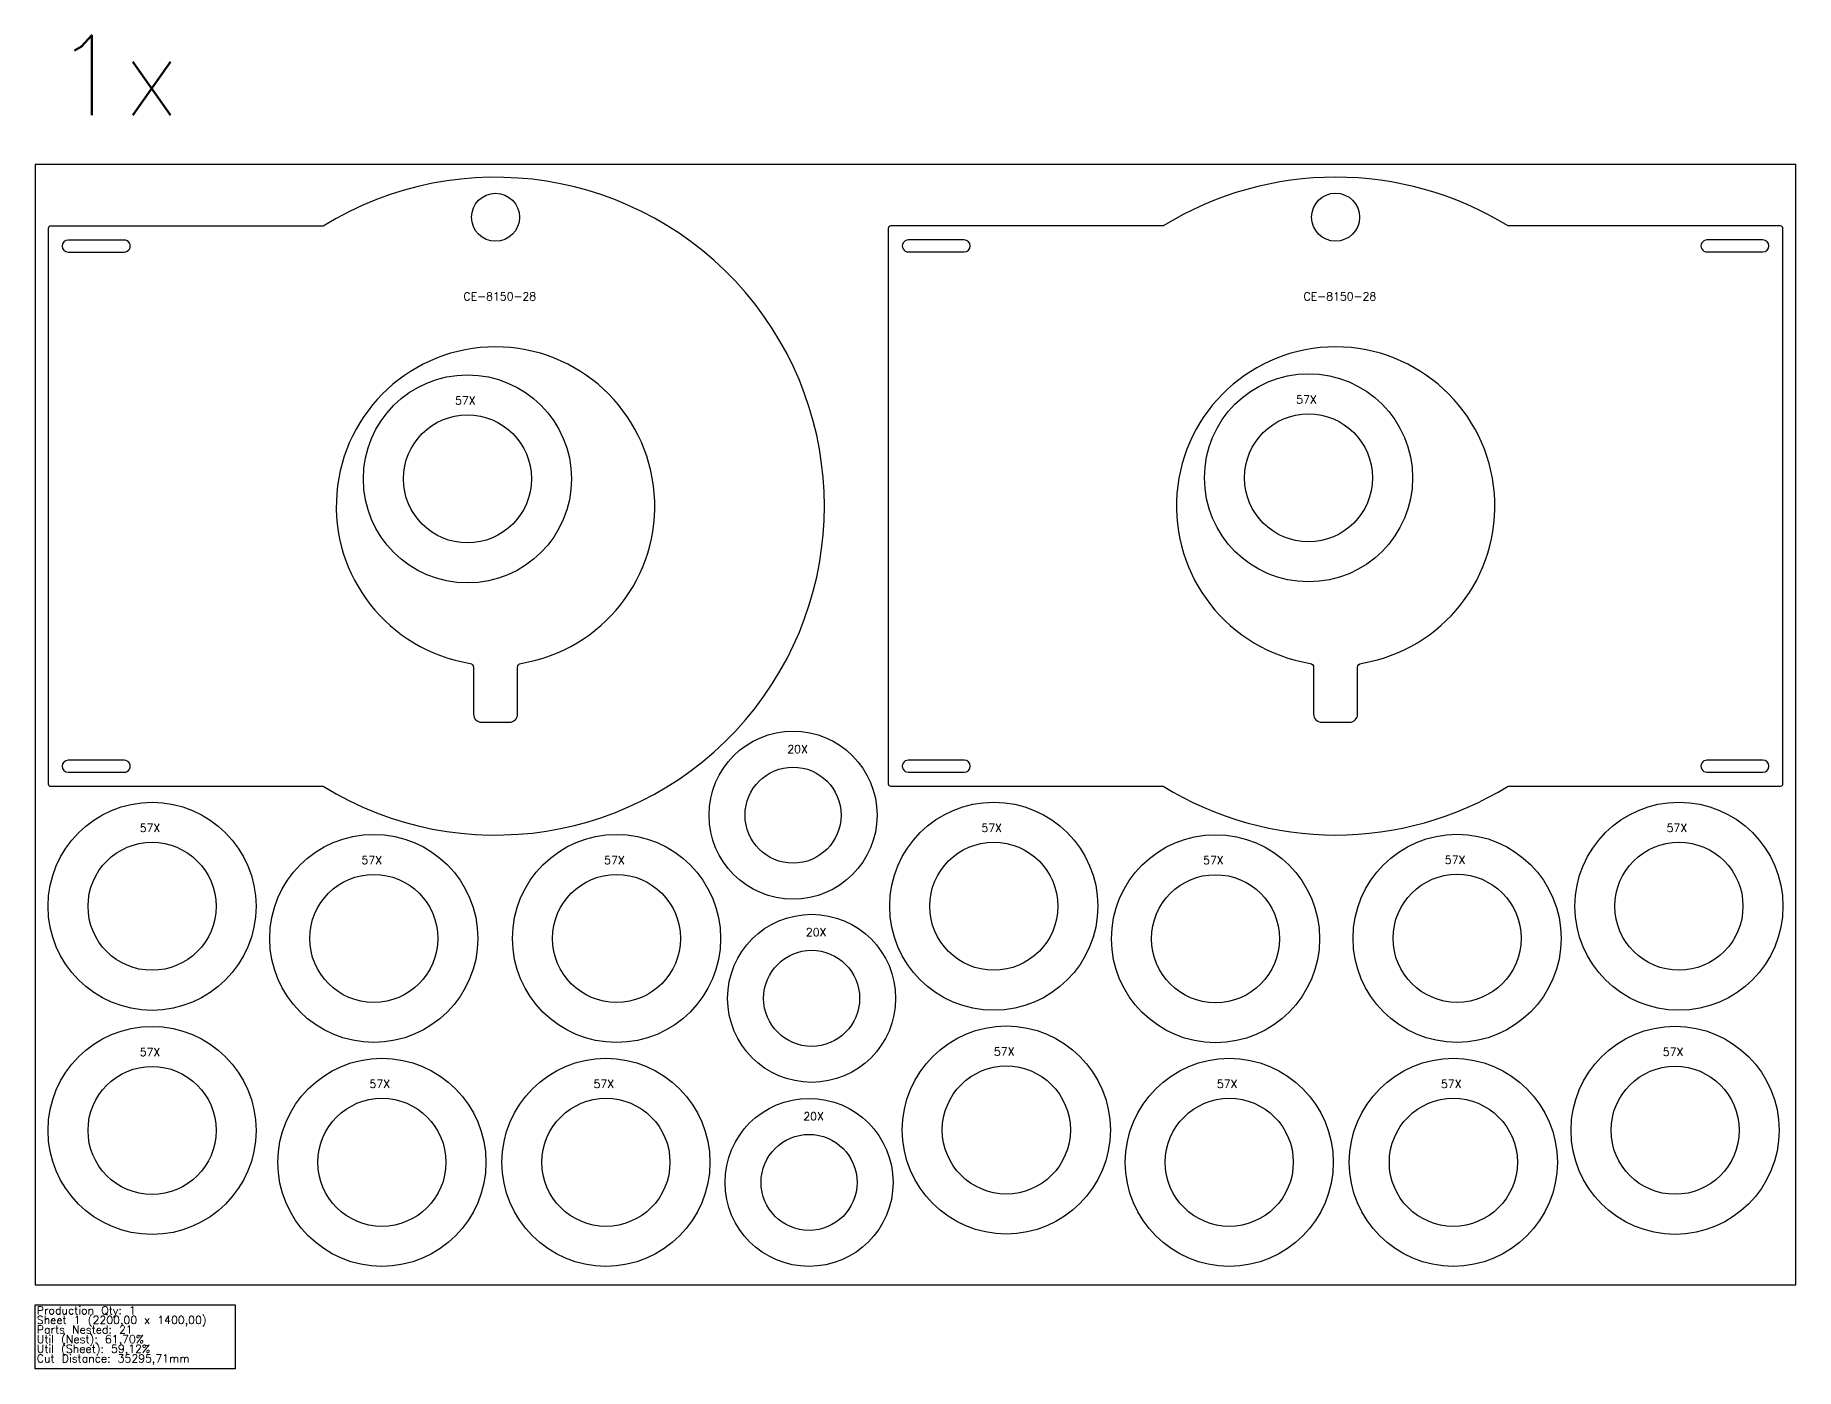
# Model space of a CAD drawing. Header units: millimetres. Extents: x 0 to 8601, y -105 to 2364.
# Drawn here: x 0 to 2200, y -105 to 1561 of the extents above; entities that cross this region are included whole.
import ezdxf

# ---------------------------------------------------------------- set-up
doc = ezdxf.new("R2010")
doc.units = ezdxf.units.MM
for name, color, linetype in [('--NestedParts--', 7, 'Continuous'), ('sheet', 24, 'Continuous'), ('Stats', 7, 'Continuous'), ('Texto', 7, 'Continuous')]:
    doc.layers.add(name, color=color, linetype=linetype)
doc.styles.get("Standard").update_dxf_attribs({"font": 'txt.shx'})

msp = doc.modelspace()

# ---------------------------------------------------------------- linework, layer by layer
at = {"layer": '--NestedParts--', "color": 7}
for points in [[(359.7, 1322.9), (19.2, 1322.9, 0.414214), (16.2, 1319.9), (16.2, 625.9, 0.414214), (19.2, 622.9), (359.7, 622.9, 1.789872)], [(1069, 1323, 0.414214), (1066, 1320), (1066, 626, 0.414214), (1069, 623), (1409.5, 623, 0.283121), (1840.5, 623), (2181, 623, 0.414214), (2184, 626), (2184, 1320, 0.414214), (2181, 1323), (1840.5, 1323, 0.283121), (1409.5, 1323)], [(111.2, 1290.4, 1.000004), (111.2, 1305.4), (41.2, 1305.4, 0.999996), (41.2, 1290.4)], [(1161, 1290.5, 0.999999), (1161, 1305.5), (1091, 1305.5, 1.000001), (1091, 1290.5)], [(2089, 1290.5), (2159, 1290.5, 0.999999), (2159, 1305.5), (2089, 1305.5, 1.000001)], [(543.5, 776.5, -0.368092), (547.7, 771.5), (547.7, 712.9, 0.414214), (557.7, 702.9), (592.7, 702.9, 0.414214), (602.7, 712.9), (602.7, 771.5, -0.368092), (606.9, 776.5, 12.473677)], [(1593.3, 776.5, -0.368092), (1597.5, 771.6), (1597.5, 713, 0.414214), (1607.5, 703), (1642.5, 703, 0.414214), (1652.5, 713), (1652.5, 771.6, -0.368092), (1656.7, 776.5, 12.473677)], [(111.2, 655.4), (41.2, 655.4, 0.999996), (41.2, 640.4), (111.2, 640.4, 1.000004)], [(1161, 655.5), (1091, 655.5, 1.000001), (1091, 640.5), (1161, 640.5, 0.999999)], [(2089, 655.5, 1.000001), (2089, 640.5), (2159, 640.5, 0.999999), (2159, 655.5)]]:
    msp.add_lwpolyline(points, format="xyb", close=True, dxfattribs=at)
for centre, radius in [((1625, 1334), 30), ((575.2, 1333.9), 30), ((540.1, 1007), 130), ((1591.1, 1008.3), 130), ((540.1, 1007), 80), ((1591.1, 1008.3), 80), ((146, 472.9), 130), ((1197.8, 473), 130), ((2054, 473), 130), ((146, 472.9), 80), ((423.1, 432.8), 130), ((726.4, 432.7), 130), ((1197.8, 473), 80), ((1474.9, 432.4), 130), ((1776.8, 432.9), 130), ((2054, 473), 80), ((423.1, 432.8), 80), ((726.4, 432.7), 80), ((1474.9, 432.4), 80), ((1776.8, 432.9), 80), ((146, 192.8), 130), ((1213.5, 193.4), 130), ((2049.2, 193), 130), ((146, 192.8), 80), ((433.2, 153), 130), ((713.2, 153), 130), ((1213.5, 193.4), 80), ((1492.1, 153), 130), ((1772.1, 153), 130), ((2049.2, 193), 80), ((433.2, 153), 80), ((713.2, 153), 80), ((1492.1, 153), 80), ((1772.1, 153), 80)]:
    msp.add_circle(centre, radius, dxfattribs=at)
at = {"layer": '--NestedParts--', "color": 1}
for centre, radius in [((947, 586.8), 105), ((947, 586.8), 60), ((970.2, 357.9), 105), ((970.2, 357.9), 60), ((967, 127.9), 105), ((967, 127.9), 60)]:
    msp.add_circle(centre, radius, dxfattribs=at)
at = {"layer": 'sheet', "color": 7}
msp.add_lwpolyline([(0, 0), (2200, 0), (2200, 1400), (0, 1400)], close=True, dxfattribs=at)
at = {"layer": 'Stats', "color": 151}
msp.add_lwpolyline([(0, -25), (250, -25), (250, -105), (0, -105), (0, -25)], close=True, dxfattribs=at)

# ---------------------------------------------------------------- texts
at = {"insert": (23.5, 1561.4), "char_height": 100, "attachment_point": 1}
msp.add_mtext_dynamic_manual_height_columns('1x', width=319.77, gutter_width=1, heights=[0], dxfattribs=at)
at = {"layer": 'Stats', "color": 60}
for s, p in [('Sheet 1 (2200,00 x 1400,00)', (2, -49)), ('Production Qty: 1', (2, -37)), ('Parts Nested: 21', (2, -61)), ('Util (Nest): 61,70%', (2, -73)), ('Cut Distance: 35295,71mm', (2, -97)), ('Util (Sheet): 59,12%', (2, -85))]:
    msp.add_text(s, height=10, dxfattribs=at).set_placement(p)
at = {"layer": 'Texto', "color": 3, "char_height": 10, "attachment_point": 1}
for s, insert, width in [('CE-8150-28', (535.1, 1240), 307.792), ('CE-8150-28', (1584.9, 1240), 307.792), ('57X', (524.6, 1110), 19.77), ('57X', (1575.7, 1111.2), 19.77), ('20X', (939.8, 674.3), 19.77), ('57X', (130.6, 575.8), 19.77), ('57X', (1182.4, 575.9), 19.77), ('57X', (2038.6, 575.9), 19.77), ('57X', (407.7, 535.7), 19.77), ('57X', (710.9, 535.6), 19.77), ('57X', (1459.4, 535.4), 19.77), ('57X', (1761.4, 535.9), 19.77), ('20X', (963, 445.5), 19.77), ('57X', (130.6, 295.8), 19.77), ('57X', (1198, 296.3), 19.77), ('57X', (2033.8, 296), 19.77), ('57X', (417.7, 255.9), 19.77), ('57X', (697.7, 255.9), 19.77), ('57X', (1476.6, 255.9), 19.77), ('57X', (1756.6, 255.9), 19.77), ('20X', (959.8, 215.5), 19.77)]:
    msp.add_mtext(s, dxfattribs=dict(at, insert=insert, width=width))

doc.saveas('drawing.dxf')
